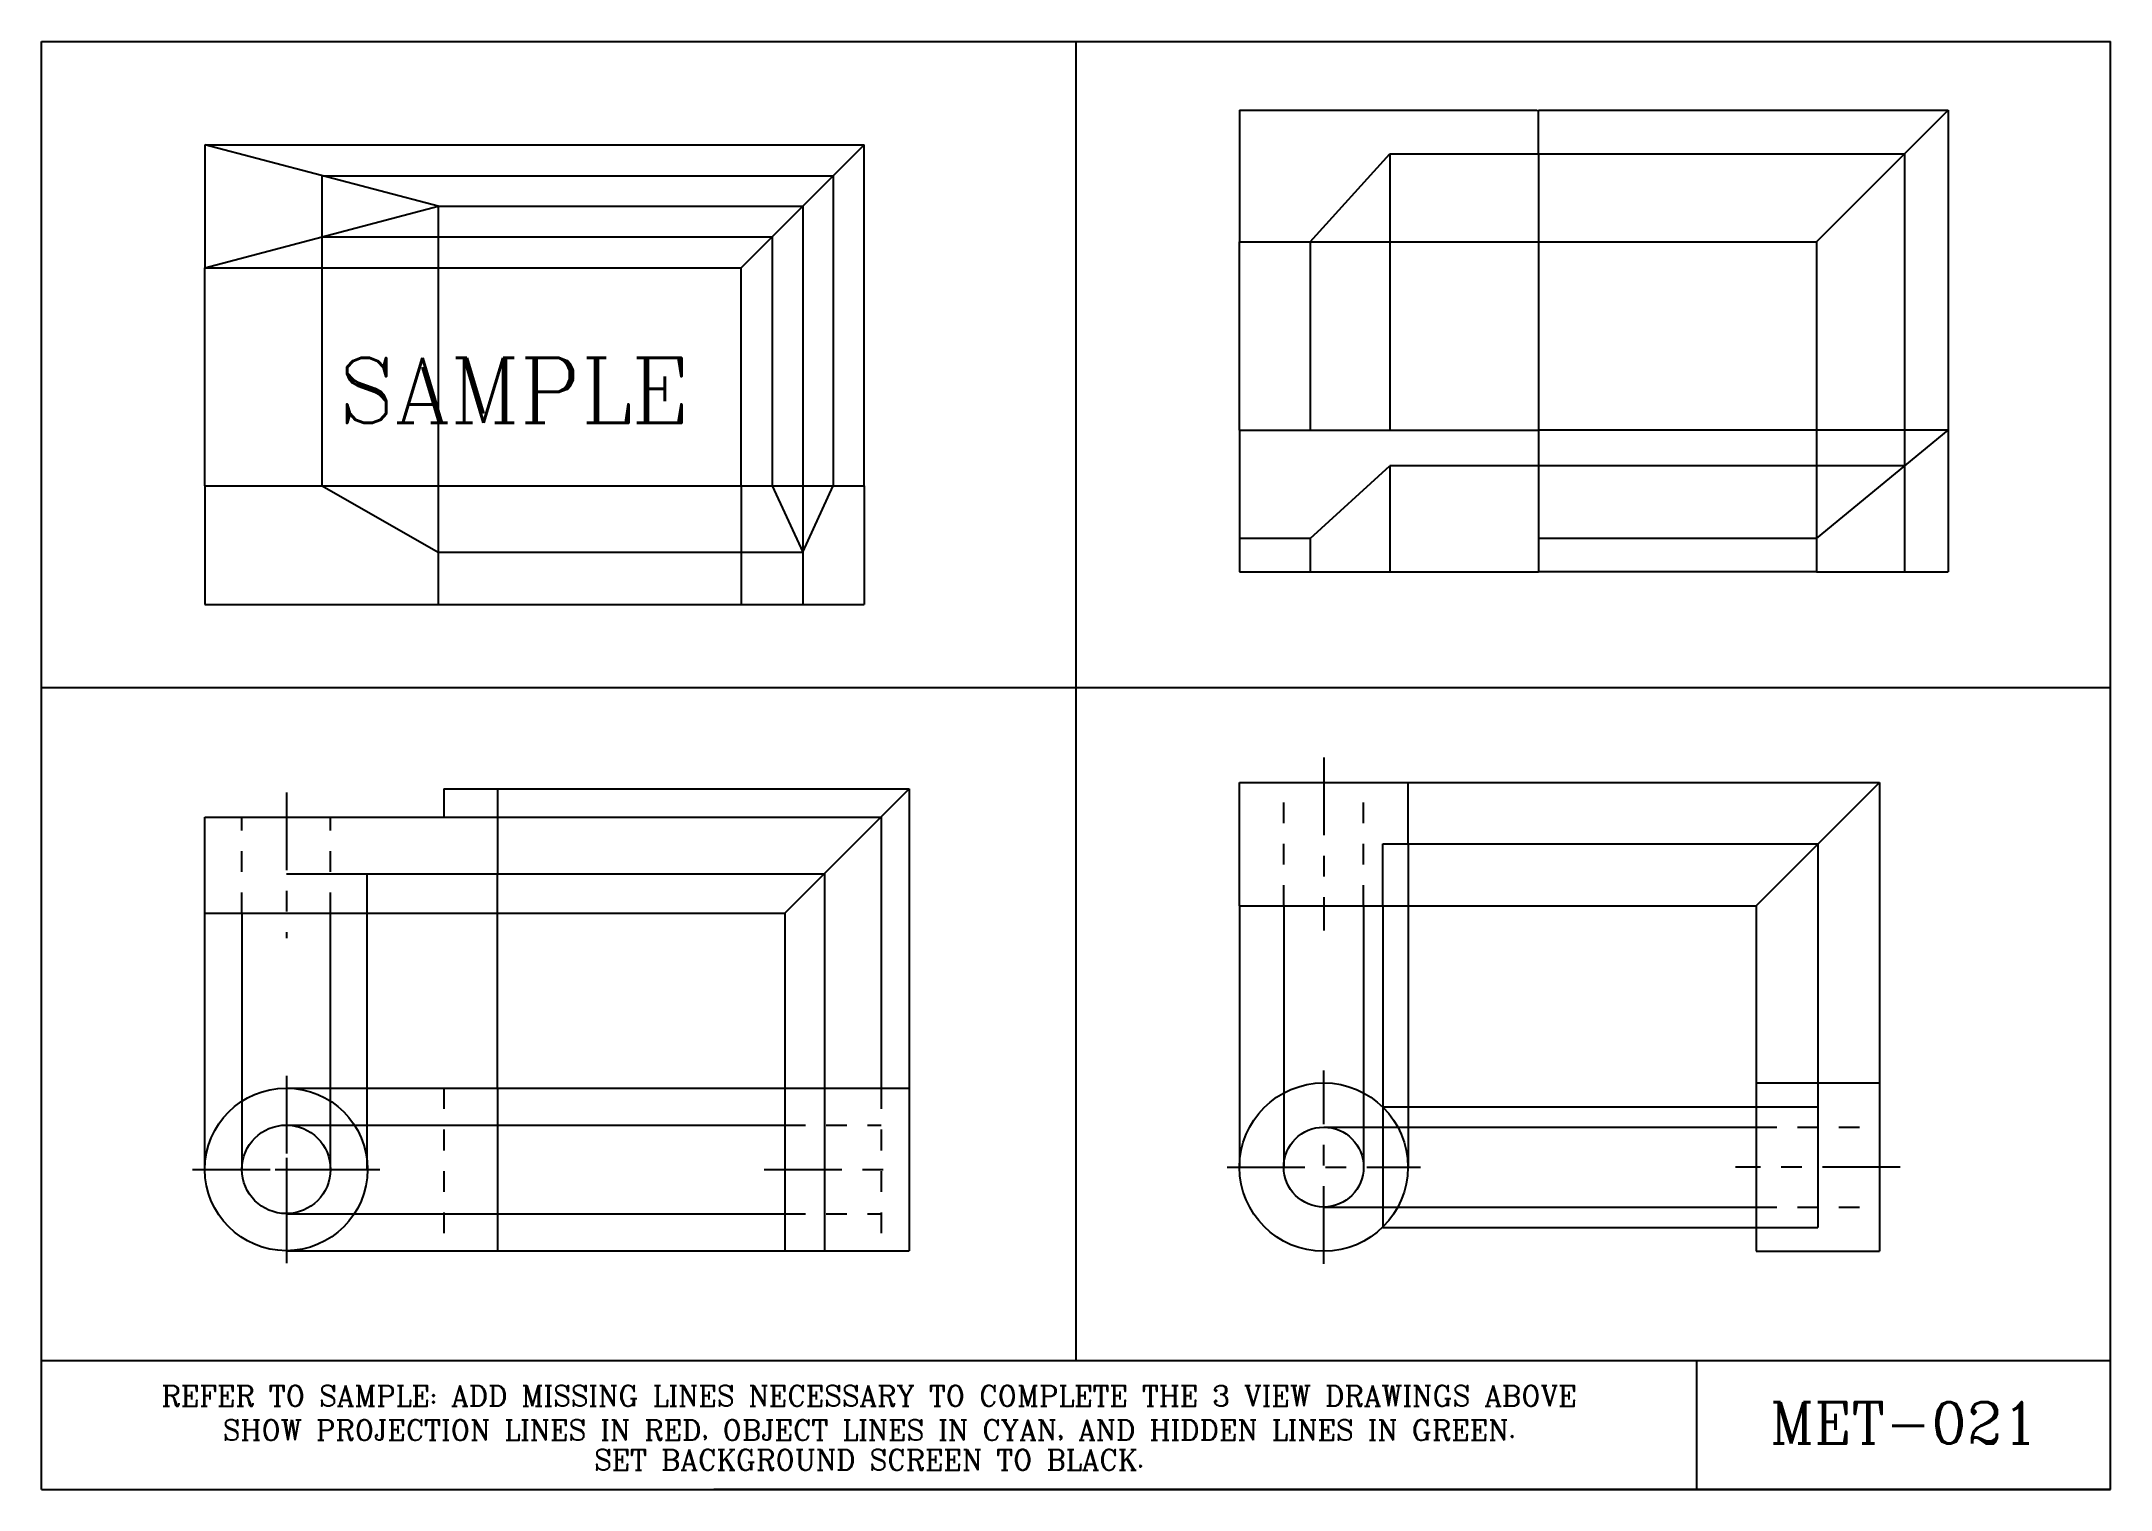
# Model space of a CAD drawing. Extents: x 21.6 to 31.6, y -13.2 to -6.2.
import ezdxf
from ezdxf.enums import TextEntityAlignment as Align

# ---------------------------------------------------------------- set-up
doc = ezdxf.new("R2010")
doc.units = 0
doc.header["$LTSCALE"] = 0.5
doc.header["$MEASUREMENT"] = 0
doc.linetypes.add('CENTER2', pattern=[1.125, 0.75, -0.125, 0.125, -0.125])
doc.linetypes.add('HIDDEN2', pattern=[0.1875, 0.125, -0.0625])
doc.layers.get('0').update_dxf_attribs({"linetype": 'CONTINUOUS'})
for name, color, linetype in [('CENTER', 6, 'CENTER2'), ('CONSTRUCTION', 28, 'CONTINUOUS'), ('HIDDEN-GREEN', 3, 'HIDDEN2'), ('OBJECT-CYAN', 4, 'CONTINUOUS'), ('TEXT', 1, 'CONTINUOUS')]:
    doc.layers.add(name, color=color, linetype=linetype)
doc.styles.add('ROMANC', font='romanc')

# ---------------------------------------------------------------- blocks, each defined once
blk = doc.blocks.new('CL')
for p, q in [((0, 0.625), (0, 0.25)), ((-0.625, 0), (-0.25, 0)), ((-0.125, 0), (0.125, 0)), ((0, 0.125), (0, -0.125)), ((0.25, 0), (0.625, 0)), ((0, -0.25), (0, -0.625))]:
    blk.add_line(p, q)

msp = doc.modelspace()

# ---------------------------------------------------------------- linework, layer by layer
for p, q in [((21.65, -6.166), (31.65, -6.166)), ((21.65, -13.166), (21.65, -6.166)), ((26.65, -12.541), (26.65, -6.166)), ((31.65, -13.166), (31.65, -6.166)), ((27.44, -6.498), (28.879, -6.498)), ((27.44, -6.498), (27.44, -7.135)), ((28.885, -6.709), (28.885, -6.498)), ((23.568, -6.963), (22.44, -6.666)), ((22.44, -6.666), (22.44, -7.26)), ((27.782, -7.135), (28.167, -6.709)), ((28.167, -6.709), (28.885, -6.709)), ((22.44, -7.26), (23.568, -6.963)), ((27.44, -7.135), (27.782, -7.135)), ((27.44, -8.045), (28.885, -8.045)), ((27.44, -8.045), (27.44, -8.73)), ((28.885, -8.045), (28.885, -8.73)), ((30.228, -8.568), (30.865, -8.045)), ((30.865, -8.045), (30.865, -8.73)), ((30.654, -8.218), (30.654, -8.73)), ((22.44, -8.314), (22.44, -8.887)), ((22.44, -8.314), (23.006, -8.314)), ((23.006, -8.314), (23.568, -8.635)), ((25.032, -8.314), (25.032, -8.887)), ((25.032, -8.314), (25.626, -8.314)), ((25.626, -8.314), (25.626, -8.887)), ((30.228, -8.568), (30.228, -8.73)), ((23.568, -8.635), (23.568, -8.887)), ((27.44, -8.73), (28.885, -8.73)), ((30.228, -8.73), (30.865, -8.73)), ((22.44, -8.887), (23.568, -8.887)), ((25.032, -8.887), (25.626, -8.887)), ((31.65, -9.291), (21.65, -9.291)), ((23.595, -9.779), (23.854, -9.779)), ((23.595, -9.779), (23.595, -9.916)), ((23.854, -9.779), (23.854, -10.19)), ((27.44, -9.748), (28.255, -9.748)), ((27.44, -10.344), (27.44, -9.748)), ((28.255, -10.044), (28.255, -9.748)), ((22.44, -9.916), (23.595, -9.916)), ((22.44, -10.38), (22.44, -9.916)), ((28.132, -10.044), (28.255, -10.044)), ((28.132, -10.344), (28.132, -10.044)), ((22.835, -10.19), (23.854, -10.19)), ((23.225, -10.38), (23.225, -10.19)), ((22.44, -10.38), (23.225, -10.38)), ((27.44, -10.344), (28.132, -10.344)), ((29.937, -11.2), (29.937, -12.014)), ((29.937, -11.2), (30.533, -11.2)), ((30.533, -11.2), (30.533, -12.014)), ((22.833, -11.226), (23.854, -11.226)), ((23.854, -11.226), (23.854, -12.011)), ((25.243, -11.226), (25.844, -11.226)), ((25.243, -11.226), (25.243, -12.011)), ((25.434, -11.226), (25.434, -12.011)), ((25.844, -11.226), (25.844, -12.011)), ((28.132, -11.316), (28.132, -11.899)), ((22.833, -12.011), (23.854, -12.011)), ((25.243, -12.011), (25.844, -12.011)), ((29.937, -12.014), (30.533, -12.014)), ((21.65, -12.541), (31.65, -12.541)), ((29.65, -13.166), (29.65, -12.541)), ((21.65, -13.166), (31.65, -13.166)), ((31.65, -13.166), (24.9, -13.166))]:
    msp.add_line(p, q)
for centre, radius in [((27.847, -11.607), 0.407), ((22.833, -11.618), 0.393), ((22.833, -11.618), 0.214), ((27.847, -11.607), 0.193)]:
    msp.add_circle(centre, radius)
at = {"layer": 'CENTER'}
for p, q in [((27.847, -9.628), (27.847, -10.464)), ((22.835, -9.796), (22.835, -10.5)), ((22.835, -11.166), (22.835, -12.071)), ((27.847, -12.074), (27.847, -11.14)), ((22.38, -11.618), (23.285, -11.618)), ((25.143, -11.618), (25.808, -11.618)), ((27.38, -11.607), (28.314, -11.607)), ((30.633, -11.607), (29.837, -11.607))]:
    msp.add_line(p, q, dxfattribs=at)
at = {"layer": 'CONSTRUCTION'}
for p, q in [((28.885, -6.498), (30.865, -6.498)), ((30.228, -7.135), (30.865, -6.498)), ((30.865, -6.498), (30.865, -8.045)), ((22.44, -6.666), (25.626, -6.666)), ((25.032, -7.26), (25.626, -6.666)), ((25.626, -8.314), (25.626, -6.666)), ((28.167, -6.709), (28.167, -8.045)), ((28.885, -6.709), (28.885, -8.045)), ((28.885, -6.709), (30.654, -6.709)), ((30.654, -6.709), (30.654, -8.218)), ((23.006, -6.815), (25.477, -6.815)), ((25.477, -6.815), (25.477, -8.314)), ((23.568, -6.963), (25.329, -6.963)), ((23.568, -6.963), (23.568, -8.635)), ((25.329, -6.963), (25.329, -8.635)), ((23.006, -7.111), (25.181, -7.111)), ((23.006, -8.314), (23.006, -7.111)), ((25.181, -7.111), (25.181, -8.314)), ((27.44, -8.045), (27.44, -7.135)), ((27.782, -7.135), (27.782, -8.045)), ((27.782, -7.135), (30.228, -7.135)), ((30.228, -7.135), (30.228, -8.568)), ((22.44, -7.26), (25.032, -7.26)), ((22.44, -8.314), (22.44, -7.26)), ((25.032, -8.314), (25.032, -7.26)), ((30.865, -8.045), (28.885, -8.045)), ((30.654, -8.218), (28.885, -8.218)), ((23.006, -8.314), (25.032, -8.314)), ((30.228, -8.568), (28.885, -8.568)), ((23.568, -8.635), (25.329, -8.635)), ((30.228, -8.73), (28.885, -8.73)), ((23.568, -8.887), (25.032, -8.887)), ((23.854, -9.779), (25.844, -9.779)), ((25.243, -10.38), (25.844, -9.779)), ((25.844, -9.779), (25.844, -11.226)), ((28.255, -9.748), (30.533, -9.748)), ((29.937, -10.344), (30.533, -9.748)), ((30.533, -9.748), (30.533, -11.2)), ((23.595, -9.916), (25.708, -9.916)), ((25.708, -9.916), (25.708, -11.226)), ((28.255, -10.044), (28.255, -11.607)), ((28.255, -10.044), (30.235, -10.044)), ((30.235, -10.044), (30.235, -11.316)), ((23.854, -11.226), (23.854, -10.19)), ((23.854, -10.19), (25.434, -10.19)), ((25.434, -10.19), (25.434, -11.226)), ((22.44, -11.618), (22.44, -10.38)), ((22.618, -10.38), (22.618, -11.618)), ((23.047, -11.618), (23.047, -10.38)), ((23.225, -11.618), (23.225, -10.38)), ((23.225, -10.38), (25.243, -10.38)), ((25.243, -10.38), (25.243, -11.226)), ((27.44, -10.344), (27.44, -11.607)), ((27.654, -10.344), (27.654, -11.607)), ((28.04, -10.344), (28.04, -11.607)), ((28.132, -10.344), (28.132, -11.316)), ((28.132, -10.344), (29.937, -10.344)), ((29.937, -10.344), (29.937, -11.2)), ((23.854, -11.226), (25.243, -11.226)), ((28.132, -11.316), (30.235, -11.316)), ((22.835, -11.404), (25.243, -11.404)), ((27.847, -11.414), (29.937, -11.414)), ((22.835, -11.833), (25.243, -11.833)), ((27.847, -11.8), (29.937, -11.8)), ((28.132, -11.899), (30.235, -11.899)), ((23.854, -12.011), (25.243, -12.011))]:
    msp.add_line(p, q, dxfattribs=at)
at = {"layer": 'HIDDEN-GREEN'}
for p, q in [((27.654, -10.344), (27.654, -9.748)), ((28.04, -10.344), (28.04, -9.748)), ((22.618, -10.38), (22.618, -9.916)), ((23.047, -10.38), (23.047, -9.916)), ((23.595, -11.226), (23.595, -12.011)), ((25.708, -11.226), (25.708, -12.011)), ((25.243, -11.404), (25.708, -11.404)), ((29.937, -11.414), (30.533, -11.414)), ((25.243, -11.833), (25.708, -11.833)), ((29.937, -11.8), (30.533, -11.8))]:
    msp.add_line(p, q, dxfattribs=at)
at = {"layer": 'OBJECT-CYAN'}
for p, q in [((23.006, -7.111), (23.006, -6.815)), ((27.782, -8.568), (28.167, -8.218)), ((28.167, -8.218), (28.167, -8.73)), ((28.885, -8.218), (28.167, -8.218)), ((25.181, -8.314), (25.329, -8.635)), ((25.329, -8.635), (25.477, -8.314)), ((27.782, -8.568), (27.44, -8.568)), ((27.782, -8.568), (27.782, -8.73)), ((25.329, -8.635), (25.329, -8.887)), ((29.937, -11.316), (30.235, -11.316)), ((30.235, -11.316), (30.235, -11.899)), ((29.937, -11.899), (30.235, -11.899))]:
    msp.add_line(p, q, dxfattribs=at)

# ---------------------------------------------------------------- block references
at = {"layer": 'CENTER', "xscale": 0.4409999999999999, "yscale": 0.4409999999999999, "zscale": 0.4409999999999999}
msp.add_blockref('CL', (22.835, -11.618), dxfattribs=at)

# ---------------------------------------------------------------- texts
at = {"style": 'ROMANC'}
for s, height, p in [('REFER TO SAMPLE: ADD MISSING LINES NECESSARY TO COMPLETE THE 3 VIEW DRAWINGS ABOVE', 0.09924, (25.65, -12.713)), ('MET-021', 0.2, (30.65, -12.843)), ('SHOW PROJECTION LINES IN RED, OBJECT LINES IN CYAN, AND HIDDEN LINES IN GREEN.', 0.09924, (25.65, -12.878)), ('SET BACKGROUND SCREEN TO BLACK.', 0.09924, (25.65, -13.022))]:
    msp.add_text(s, height=height, dxfattribs=at).set_placement(p, align=Align.MIDDLE)
at = {"color": 18, "true_color": 0x030303}
msp.add_text('FALL 2025', height=0.001, dxfattribs=at).set_placement((21.65, -13.166))
at = {"layer": 'TEXT', "style": 'ROMANC'}
msp.add_text('SAMPLE', height=0.3141, dxfattribs=at).set_placement((23.087, -8.01))

doc.saveas('drawing.dxf')
